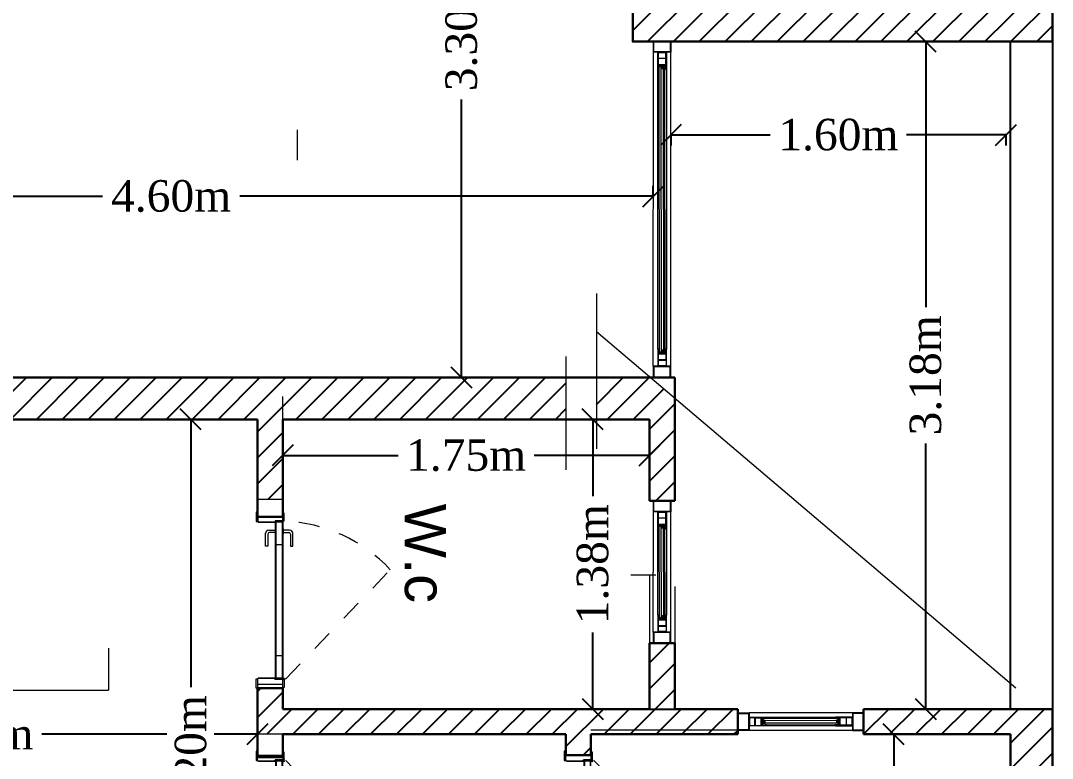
# Model space of a CAD drawing. Header units: millimetres. Extents: x 860 to 1444, y -43 to 267.
# Drawn here: x 1248.046 to 1252.966, y 207.554 to 211.069 of the extents above; entities that cross this region are included whole.
import ezdxf

# ---------------------------------------------------------------- set-up
doc = ezdxf.new("R2010")
doc.units = ezdxf.units.MM
doc.header["$MEASUREMENT"] = 0
doc.linetypes.add('HIDDEN', pattern=[0.375, 0.25, -0.125])
for name, color, linetype, lineweight in [('Doors', 252, 'Continuous', 9), ('HATCH', 252, 'Continuous', 5), ('WALL', 7, 'Continuous', 30)]:
    doc.layers.add(name, color=color, linetype=linetype, lineweight=lineweight)
doc.layers.add('windows', color=252, linetype='Continuous')
doc.styles.add('Peshawa CENTER', font='times.ttf', dxfattribs={"height": 0.15})
doc.dimstyles.new('Peshawa', dxfattribs={"dimtxt": 0.15, "dimasz": 0.1, "dimexe": 0.05, "dimexo": 0.25, "dimgap": 0.05, "dimtad": 0, "dimtoh": 1, "dimzin": 0, "dimdsep": 46, "dimtxsty": 'Peshawa CENTER', "dimblk": 'OBLIQUE', "dimcen": 0.09, "dimclrd": 251, "dimclre": 251, "dimclrt": 7, "dimadec": 0, "dimazin": 0, "dimtfac": 1, "dimtofl": 0, "dimtmove": 0, "dimatfit": 3, "dimldrblk": 'NONE', "dimfxl": 0, "dimtolj": 1, "dimtzin": 0, "dimarcsym": 0})

# ---------------------------------------------------------------- blocks, each defined once
blk = doc.blocks.new('*U145')
at = {"layer": 'windows', "color": 253, "lineweight": 9}
for p, q in [((0, 0.3322), (0.0006, 0.8159)), ((0.0613, 0.8159), (0.062, 0.8159)), ((0.0825, 0.3322), (0.0825, 0.8159))]:
    blk.add_line(p, q, dxfattribs=at)
at = {"layer": 'windows', "color": 251, "lineweight": 9}
for p, q in [((0.0548, 0.7502), (0.0285, 0.7567)), ((0.0556, 0.398), (0.0292, 0.3914))]:
    blk.add_line(p, q, dxfattribs=at)
at = {"layer": 'windows', "linetype": 'Continuous', "lineweight": 9}
for points in [[(0.0006, 0.8159), (0.0006, 0.8685), (0.0825, 0.8685), (0.0825, 0.8159)], [(0.0594, 0.7881), (0.0594, 0.7881), (0.0594, 0.8139), (0.0239, 0.8139), (0.0239, 0.788)], [(0.0239, 0.7865), (0.0239, 0.7865), (0.0239, 0.7865), (0.0239, 0.7865), (0.0239, 0.7584), (0.0239, 0.7584), (0.0594, 0.7585), (0.0594, 0.7585), (0.0594, 0.7865), (0.0594, 0.7585), (0.0594, 0.7865), (0.0594, 0.7865), (0.0594, 0.7865), (0.0594, 0.7865), (0.0594, 0.7865), (0.0594, 0.7865), (0.0239, 0.7865), (0.0239, 0.7865), (0.0239, 0.7865), (0.0239, 0.7865)], [(0.0285, 0.7501), (0.0548, 0.7502), (0.0548, 0.7567), (0.0285, 0.7567)], [(0.0247, 0.3616), (0.0247, 0.3616), (0.0247, 0.3616), (0.0247, 0.3616), (0.0246, 0.3897), (0.0246, 0.3897), (0.0602, 0.3897), (0.0602, 0.3897), (0.0602, 0.3617), (0.0602, 0.3897), (0.0602, 0.3617), (0.0602, 0.3617), (0.0602, 0.3617), (0.0602, 0.3617), (0.0602, 0.3617), (0.0602, 0.3617), (0.0247, 0.3616), (0.0247, 0.3616), (0.0247, 0.3616), (0.0247, 0.3616)], [(0.0292, 0.398), (0.0556, 0.398), (0.0556, 0.3914), (0.0292, 0.3914)], [(0.0602, 0.3601), (0.0602, 0.3601), (0.0602, 0.3342), (0.0247, 0.3342), (0.0247, 0.3601)], [(0, 0.3322), (0, 0.2796), (0.0826, 0.2796), (0.0825, 0.3322)]]:
    blk.add_lwpolyline(points, close=True, dxfattribs=at)
for points in [[(0.0033, 0.8212), (0.0033, 0.8633, -0.414214), (0.0059, 0.8659), (0.0773, 0.8659, -0.414214), (0.0799, 0.8633), (0.0799, 0.8212, -0.414214), (0.0772, 0.8185), (0.0059, 0.8186, -0.414214)], [(0.0026, 0.3269), (0.0026, 0.2848, 0.414214), (0.0053, 0.2822), (0.0773, 0.2822, 0.414214), (0.0799, 0.2849), (0.0799, 0.327, 0.414214), (0.0773, 0.3296), (0.0052, 0.3295, 0.414214)]]:
    blk.add_lwpolyline(points, format="xyb", close=True, dxfattribs=at)
for points in [[(0.062, 0.8159), (0.062, 0.7567), (0.062, 0.737), (0.0581, 0.737), (0.0581, 0.7396), (0.0594, 0.7396), (0.0594, 0.7567), (0.0239, 0.7567), (0.0239, 0.7396), (0.0252, 0.7396), (0.0252, 0.737), (0.0213, 0.737), (0.0213, 0.7567), (0.0212, 0.8159), (0.062, 0.8159), (0.0239, 0.8159)], [(0.0628, 0.3322), (0.0628, 0.3914), (0.0628, 0.4111), (0.0588, 0.4111), (0.0588, 0.4085), (0.0602, 0.4085), (0.0602, 0.3914), (0.0246, 0.3914), (0.0246, 0.4085), (0.026, 0.4085), (0.026, 0.4111), (0.022, 0.4111), (0.022, 0.3914), (0.022, 0.3322), (0.0628, 0.3322), (0.0247, 0.3322)]]:
    blk.add_lwpolyline(points, dxfattribs=at)
at = {"layer": 'windows', "color": 253, "lineweight": 9}
for points in [[(0.022, 0.4111), (0.0213, 0.737)], [(0.062, 0.737), (0.0628, 0.4111)]]:
    blk.add_lwpolyline(points, dxfattribs=at)
at = {"layer": 'windows', "color": 251, "lineweight": 9}
for points in [[(0.0548, 0.7567), (0.0285, 0.7501)], [(0.0556, 0.3914), (0.0292, 0.398)]]:
    blk.add_lwpolyline(points, dxfattribs=at)
at = {"layer": 'windows', "lineweight": 9}
for points in [[(0.0292, 0.398), (0.0285, 0.7501), (0.0364, 0.7501), (0.0372, 0.398)], [(0.0556, 0.398), (0.0548, 0.7502), (0.0469, 0.7502), (0.0476, 0.398)]]:
    blk.add_lwpolyline(points, close=True, dxfattribs=at)
at = {"layer": 'windows', "color": 251, "lineweight": 9}
for points in [[(0.0469, 0.7502), (0.0364, 0.7501), (0.0364, 0.7409), (0.0469, 0.7409)], [(0.0456, 0.7488), (0.0377, 0.7488), (0.0377, 0.7423), (0.0456, 0.7423)], [(0.0477, 0.4072), (0.0371, 0.4072), (0.0371, 0.398), (0.0477, 0.398)], [(0.0463, 0.4059), (0.0384, 0.4059), (0.0385, 0.3993), (0.0463, 0.3993)]]:
    blk.add_lwpolyline(points, close=True, dxfattribs=at)
for centre, start, end in [((0.0249, 0.7335), 2.8792, 86.4084), ((0.0584, 0.7335), 93.6446, 177.1737), ((0.0256, 0.4146), 273.6446, 357.1737), ((0.0591, 0.4146), 182.8792, 266.4084)]:
    blk.add_arc(centre, 0.00351, start, end, dxfattribs=at)
blk = doc.blocks.new('*U435')
at = {"layer": 'windows', "color": 253, "lineweight": 9}
for p, q in [((0, 0.0116), (0.0006, 0.5731)), ((0.0614, 0.5731), (0.062, 0.5731)), ((0.0826, 0.0116), (0.0825, 0.5731))]:
    blk.add_line(p, q, dxfattribs=at)
at = {"layer": 'windows', "color": 251, "lineweight": 9}
for p, q in [((0.0548, 0.5073), (0.0285, 0.5139)), ((0.0556, 0.0774), (0.0293, 0.0708))]:
    blk.add_line(p, q, dxfattribs=at)
at = {"layer": 'windows', "linetype": 'Continuous', "lineweight": 9}
for points in [[(0.0006, 0.5731), (0.0007, 0.6257), (0.0825, 0.6257), (0.0825, 0.5731)], [(0.0594, 0.5452), (0.0594, 0.5452), (0.0594, 0.5711), (0.0239, 0.5711), (0.0239, 0.5452)], [(0.0239, 0.5436), (0.0239, 0.5436), (0.0239, 0.5436), (0.0239, 0.5436), (0.0239, 0.5156), (0.0239, 0.5156), (0.0594, 0.5156), (0.0594, 0.5156), (0.0594, 0.5437), (0.0594, 0.5156), (0.0594, 0.5437), (0.0594, 0.5437), (0.0594, 0.5437), (0.0594, 0.5437), (0.0594, 0.5437), (0.0594, 0.5437), (0.0239, 0.5436), (0.0239, 0.5436), (0.0239, 0.5436), (0.0239, 0.5436)], [(0.0285, 0.5073), (0.0548, 0.5073), (0.0548, 0.5139), (0.0285, 0.5139)], [(0.0247, 0.041), (0.0247, 0.041), (0.0247, 0.041), (0.0247, 0.041), (0.0247, 0.0691), (0.0247, 0.0691), (0.0602, 0.0691), (0.0602, 0.0691), (0.0602, 0.041), (0.0602, 0.0691), (0.0602, 0.041), (0.0602, 0.041), (0.0602, 0.041), (0.0602, 0.041), (0.0602, 0.041), (0.0602, 0.041), (0.0247, 0.041), (0.0247, 0.041), (0.0247, 0.041), (0.0247, 0.041)], [(0.0293, 0.0774), (0.0556, 0.0774), (0.0556, 0.0708), (0.0293, 0.0708)], [(0, 0.0116), (0, -0.041), (0.0826, -0.041), (0.0826, 0.0116)], [(0.0602, 0.0395), (0.0602, 0.0395), (0.0602, 0.0136), (0.0247, 0.0136), (0.0247, 0.0394)]]:
    blk.add_lwpolyline(points, close=True, dxfattribs=at)
for points in [[(0.0033, 0.5784), (0.0033, 0.6205, -0.414214), (0.0059, 0.6231), (0.0773, 0.6231, -0.414214), (0.0799, 0.6204), (0.0799, 0.5783, -0.414214), (0.0772, 0.5757), (0.0059, 0.5757, -0.414214)], [(0.0026, 0.0063), (0.0027, -0.0358, 0.414214), (0.0053, -0.0384), (0.0773, -0.0384, 0.414214), (0.08, -0.0357), (0.0799, 0.0063, 0.414214), (0.0773, 0.009), (0.0053, 0.0089, 0.414214)]]:
    blk.add_lwpolyline(points, format="xyb", close=True, dxfattribs=at)
for points in [[(0.062, 0.5731), (0.0621, 0.5139), (0.0621, 0.4942), (0.0581, 0.4942), (0.0581, 0.4968), (0.0594, 0.4968), (0.0594, 0.5139), (0.0239, 0.5139), (0.0239, 0.4968), (0.0252, 0.4968), (0.0252, 0.4942), (0.0213, 0.4942), (0.0213, 0.5139), (0.0213, 0.5731), (0.062, 0.5731), (0.0239, 0.5731)], [(0.0628, 0.0116), (0.0628, 0.0708), (0.0628, 0.0905), (0.0589, 0.0905), (0.0589, 0.0879), (0.0602, 0.0879), (0.0602, 0.0708), (0.0247, 0.0708), (0.0247, 0.0879), (0.026, 0.0879), (0.026, 0.0905), (0.022, 0.0905), (0.022, 0.0708), (0.0221, 0.0116), (0.0628, 0.0116), (0.0247, 0.0116)]]:
    blk.add_lwpolyline(points, dxfattribs=at)
at = {"layer": 'windows', "color": 253, "lineweight": 9}
for points in [[(0.022, 0.0905), (0.0213, 0.4942)], [(0.0621, 0.4942), (0.0628, 0.0905)]]:
    blk.add_lwpolyline(points, dxfattribs=at)
at = {"layer": 'windows', "color": 251, "lineweight": 9}
for points in [[(0.0548, 0.5139), (0.0285, 0.5073)], [(0.0556, 0.0708), (0.0293, 0.0774)]]:
    blk.add_lwpolyline(points, dxfattribs=at)
at = {"layer": 'windows', "lineweight": 9}
for points in [[(0.0293, 0.0774), (0.0285, 0.5073), (0.0364, 0.5073), (0.0372, 0.0774)], [(0.0556, 0.0774), (0.0548, 0.5073), (0.0469, 0.5073), (0.0477, 0.0774)]]:
    blk.add_lwpolyline(points, close=True, dxfattribs=at)
at = {"layer": 'windows', "color": 251, "lineweight": 9}
for points in [[(0.0469, 0.5073), (0.0364, 0.5073), (0.0364, 0.4981), (0.0469, 0.4981)], [(0.0456, 0.506), (0.0377, 0.506), (0.0377, 0.4994), (0.0456, 0.4994)], [(0.0477, 0.0866), (0.0372, 0.0866), (0.0372, 0.0774), (0.0477, 0.0774)], [(0.0464, 0.0853), (0.0385, 0.0852), (0.0385, 0.0787), (0.0464, 0.0787)]]:
    blk.add_lwpolyline(points, close=True, dxfattribs=at)
for centre, start, end in [((0.0249, 0.4907), 2.8792, 86.4084), ((0.0584, 0.4907), 93.6446, 177.1737), ((0.0257, 0.094), 273.6446, 357.1737), ((0.0592, 0.094), 182.8792, 266.4084)]:
    blk.add_arc(centre, 0.00351, start, end, dxfattribs=at)
blk = doc.blocks.new('*U139')
at = {"layer": 'Doors', "ltscale": 5}
for p, q in [((0.0572, 0.8754), (0.0568, 0.7738)), ((0.9861, 0.8707), (0.9856, 0.7691))]:
    blk.add_line(p, q, dxfattribs=at)
at = {"layer": 'Doors', "linetype": 'Continuous'}
for p, q in [((0.8439, 0.8142), (0.8439, 0.8285)), ((0.8439, 0.8285), (0.9203, 0.8281)), ((0.9155, 0.8138), (0.8439, 0.8142)), ((0.9248, 0.7708), (0.925, 0.8042)), ((0.9393, 0.8089), (0.9391, 0.7707)), ((0.9463, 0.7707), (0.9176, 0.7709)), ((0.9176, 0.7709), (0.9176, 0.768)), ((0.9463, 0.7707), (0.9463, 0.7678)), ((0.8432, 0.6797), (0.8431, 0.6654)), ((0.9148, 0.6793), (0.8432, 0.6797)), ((0.9174, 0.7223), (0.9174, 0.7251)), ((0.9461, 0.7221), (0.9174, 0.7223)), ((0.9246, 0.7222), (0.9244, 0.6888)), ((0.9387, 0.684), (0.9389, 0.7222)), ((0.9461, 0.7221), (0.9461, 0.725)), ((0.8431, 0.6654), (0.9195, 0.665))]:
    blk.add_line(p, q, dxfattribs=at)
at = {"layer": 'Doors'}
for p, q in [((0.1913, 0.7716, 0), (0.1911, 0.7288, 0)), ((0.8541, 0.7683, 0), (0.8539, 0.7255, 0))]:
    blk.add_line(p, q, dxfattribs=at)
at = {"layer": 'Doors', "linetype": 'HIDDEN', "ltscale": 0.5}
blk.add_line((0.0521, 0.7115, 0), (0.6998, 0.0854), dxfattribs=at)
at = {"layer": 'Doors'}
for points in [[(0.0532, 0.8795), (-0.0024, 0.8798), (-0.0024, 0.8887), (0.0532, 0.8884)], [(0.9902, 0.8748), (1.0458, 0.8745), (1.0459, 0.8834), (0.9903, 0.8837)], [(0.9914, 0.7248), (0.0535, 0.7295), (0.0538, 0.7723), (0.9916, 0.7676)], [(0.9879, 0.7284), (0.0571, 0.7331), (0.0573, 0.7687), (0.9881, 0.764)], [(0.002, 0.7298), (0.0483, 0.7296), (0.0483, 0.7206), (0.002, 0.7209)], [(1.0399, 0.7245), (0.9935, 0.7248), (0.9935, 0.7159), (1.0398, 0.7156)]]:
    blk.add_lwpolyline(points, close=True, dxfattribs=at)
at = {"layer": 'Doors', "ltscale": 5}
for points in [[(0.0483, 0.7296), (0.0483, 0.7296), (0.0486, 0.7739), (0.0568, 0.7738), (0.0572, 0.8754), (0.0532, 0.8754), (0.0532, 0.8795), (0.0217, 0.8797), (0.0209, 0.7297), (0.0483, 0.7296)], [(0.9935, 0.7248), (0.9935, 0.7248), (0.9938, 0.7691), (0.9856, 0.7691), (0.9861, 0.8707), (0.9902, 0.8707), (0.9902, 0.8748), (1.0217, 0.8746), (1.0209, 0.7246), (0.9935, 0.7248)]]:
    blk.add_lwpolyline(points, dxfattribs=at)
at = {"layer": 'Doors', "linetype": 'Continuous'}
blk.add_lwpolyline([(0.0523, 0.7771, 0.414214), (0.0514, 0.7762), (0.0513, 0.7681, 0.414214), (0.0523, 0.7671), (0.0542, 0.7671, 0.414214), (0.0552, 0.768), (0.0552, 0.7762, 0.414214), (0.0543, 0.7771)], format="xyb", close=True, dxfattribs=at)
blk.add_circle((0.0521, 0.7233), 0.00573, dxfattribs=at)
for centre, radius, start, end in [((0.9154, 0.8043), 0.00955, 359.70999, 89.70999), ((0.9202, 0.809, 0), 0.0191, 359.70999, 89.70999), ((0.9148, 0.6889), 0.00955, 269.70999, 359.70999), ((0.9196, 0.6841, 0), 0.0191, 269.70999, 359.70999)]:
    blk.add_arc(centre, radius, start, end, dxfattribs=at)
at = {"layer": 'Doors', "linetype": 'HIDDEN', "ltscale": 0.5}
blk.add_arc((0.0869, 0.7514), 0.9052, 312.62367, 357.73013, dxfattribs=at)
blk = doc.blocks.new('_Oblique')
at = {"color": 0, "linetype": 'ByBlock', "lineweight": -2}
blk.add_line((-0.5, -0.5), (0.5, 0.5), dxfattribs=at)
blk = doc.blocks.new('*D439')
at = {"color": 251, "lineweight": -2, "transparency": 16777216}
for p, q in [((1252.2097, 207.6692), (1252.1597, 207.6692)), ((1252.2097, 207.6692), (1252.2097, 207.1357)), ((1252.2097, 205.9692), (1252.2097, 206.5028)), ((1252.2097, 205.9692), (1252.1597, 205.9692))]:
    blk.add_line(p, q, dxfattribs=at)
at = {"layer": 'Defpoints', "color": 0, "transparency": 16777216}
for p in [(1252.2097, 207.6692), (1252.2097, 205.9692), (1252.2097, 205.9692)]:
    blk.add_point(p, dxfattribs=at)
at = {"color": 251, "lineweight": -2, "transparency": 16777216, "xscale": 0.1, "yscale": 0.1, "zscale": 0.1}
for p, rotation in [((1252.2097, 207.6692), 90), ((1252.2097, 205.9692), 270)]:
    blk.add_blockref('_Oblique', p, dxfattribs=dict(at, rotation=rotation))
at = {"color": 7, "transparency": 16777216, "insert": (1252.2097, 206.8192), "char_height": 0.15, "attachment_point": 5, "rotation": 90, "style": 'Peshawa CENTER', "bg_fill": 3, "box_fill_scale": 1.25, "bg_fill_color": 256, "bg_fill_true_color": 13158600, "bg_fill_transparency": 8774332}
blk.add_mtext('\\A1;1.70m', dxfattribs=at)
blk = doc.blocks.new('_None')
blk = doc.blocks.new('*U451')
at = {"layer": 'windows', "color": 253, "lineweight": 9}
for p, q in [((0.0001, -0.8948), (0.0006, 0.5731)), ((0.0614, 0.5731), (0.062, 0.5731)), ((0.0826, -0.8948), (0.0825, 0.5731))]:
    blk.add_line(p, q, dxfattribs=at)
at = {"layer": 'windows', "color": 251, "lineweight": 9}
for p, q in [((0.0548, 0.5073), (0.0285, 0.5139)), ((0.0557, -0.829), (0.0293, -0.8356))]:
    blk.add_line(p, q, dxfattribs=at)
at = {"layer": 'windows', "linetype": 'Continuous', "lineweight": 9}
for points in [[(0.0006, 0.5731), (0.0007, 0.6257), (0.0825, 0.6257), (0.0825, 0.5731)], [(0.0594, 0.5452), (0.0594, 0.5452), (0.0594, 0.5711), (0.0239, 0.5711), (0.0239, 0.5452)], [(0.0239, 0.5436), (0.0239, 0.5436), (0.0239, 0.5436), (0.0239, 0.5436), (0.0239, 0.5156), (0.0239, 0.5156), (0.0594, 0.5156), (0.0594, 0.5156), (0.0594, 0.5437), (0.0594, 0.5156), (0.0594, 0.5437), (0.0594, 0.5437), (0.0594, 0.5437), (0.0594, 0.5437), (0.0594, 0.5437), (0.0594, 0.5437), (0.0239, 0.5436), (0.0239, 0.5436), (0.0239, 0.5436), (0.0239, 0.5436)], [(0.0285, 0.5073), (0.0548, 0.5073), (0.0548, 0.5139), (0.0285, 0.5139)], [(0.0248, -0.8654), (0.0248, -0.8654), (0.0248, -0.8654), (0.0248, -0.8654), (0.0247, -0.8373), (0.0247, -0.8373), (0.0603, -0.8373), (0.0603, -0.8373), (0.0603, -0.8654), (0.0603, -0.8373), (0.0603, -0.8654), (0.0603, -0.8654), (0.0603, -0.8654), (0.0603, -0.8654), (0.0603, -0.8654), (0.0603, -0.8654), (0.0248, -0.8654), (0.0248, -0.8654), (0.0248, -0.8654), (0.0248, -0.8654)], [(0.0603, -0.8669), (0.0603, -0.8669), (0.0603, -0.8928), (0.0248, -0.8928), (0.0248, -0.867)], [(0.0293, -0.829), (0.0557, -0.829), (0.0557, -0.8356), (0.0293, -0.8356)], [(0.0001, -0.8948), (0.0001, -0.9474), (0.0827, -0.9474), (0.0826, -0.8948)]]:
    blk.add_lwpolyline(points, close=True, dxfattribs=at)
for points in [[(0.0033, 0.5784), (0.0033, 0.6205, -0.414214), (0.0059, 0.6231), (0.0773, 0.6231, -0.414214), (0.0799, 0.6204), (0.0799, 0.5783, -0.414214), (0.0772, 0.5757), (0.0059, 0.5757, -0.414214)], [(0.0027, -0.9001), (0.0027, -0.9422, 0.414214), (0.0054, -0.9448), (0.0774, -0.9448, 0.414214), (0.08, -0.9421), (0.08, -0.9001, 0.414214), (0.0774, -0.8974), (0.0053, -0.8975, 0.414214)]]:
    blk.add_lwpolyline(points, format="xyb", close=True, dxfattribs=at)
for points in [[(0.062, 0.5731), (0.0621, 0.5139), (0.0621, 0.4942), (0.0581, 0.4942), (0.0581, 0.4968), (0.0594, 0.4968), (0.0594, 0.5139), (0.0239, 0.5139), (0.0239, 0.4968), (0.0252, 0.4968), (0.0252, 0.4942), (0.0213, 0.4942), (0.0213, 0.5139), (0.0213, 0.5731), (0.062, 0.5731), (0.0239, 0.5731)], [(0.0629, -0.8948), (0.0629, -0.8356), (0.0629, -0.8159), (0.0589, -0.8159), (0.0589, -0.8185), (0.0603, -0.8185), (0.0603, -0.8356), (0.0247, -0.8356), (0.0247, -0.8185), (0.0261, -0.8185), (0.0261, -0.8159), (0.0221, -0.8159), (0.0221, -0.8356), (0.0221, -0.8948), (0.0629, -0.8948), (0.0248, -0.8948)]]:
    blk.add_lwpolyline(points, dxfattribs=at)
at = {"layer": 'windows', "color": 253, "lineweight": 9}
for points in [[(0.0221, -0.8159), (0.0213, 0.4942)], [(0.0621, 0.4942), (0.0629, -0.8159)]]:
    blk.add_lwpolyline(points, dxfattribs=at)
at = {"layer": 'windows', "color": 251, "lineweight": 9}
for points in [[(0.0548, 0.5139), (0.0285, 0.5073)], [(0.0557, -0.8356), (0.0293, -0.829)]]:
    blk.add_lwpolyline(points, dxfattribs=at)
at = {"layer": 'windows', "lineweight": 9}
for points in [[(0.0293, -0.829), (0.0285, 0.5073), (0.0364, 0.5073), (0.0373, -0.829)], [(0.0557, -0.829), (0.0548, 0.5073), (0.0469, 0.5073), (0.0477, -0.829)]]:
    blk.add_lwpolyline(points, close=True, dxfattribs=at)
at = {"layer": 'windows', "color": 251, "lineweight": 9}
for points in [[(0.0469, 0.5073), (0.0364, 0.5073), (0.0364, 0.4981), (0.0469, 0.4981)], [(0.0456, 0.506), (0.0377, 0.506), (0.0377, 0.4994), (0.0456, 0.4994)], [(0.0478, -0.8198), (0.0372, -0.8198), (0.0372, -0.829), (0.0478, -0.829)], [(0.0464, -0.8211), (0.0385, -0.8212), (0.0386, -0.8277), (0.0464, -0.8277)]]:
    blk.add_lwpolyline(points, close=True, dxfattribs=at)
for centre, start, end in [((0.0249, 0.4907), 2.8792, 86.4084), ((0.0584, 0.4907), 93.6446, 177.1737), ((0.0257, -0.8124), 273.6446, 357.1737), ((0.0592, -0.8124), 182.8792, 266.4084)]:
    blk.add_arc(centre, 0.00351, start, end, dxfattribs=at)
blk = doc.blocks.new('*D452')
at = {"color": 251, "lineweight": -2, "transparency": 16777216}
for p, q in [((1250.1483, 212.6692), (1250.0983, 212.6692)), ((1250.1483, 212.6692), (1250.1483, 211.3442)), ((1250.1483, 209.3692), (1250.1483, 210.6943)), ((1250.1483, 209.3692), (1250.0983, 209.3692))]:
    blk.add_line(p, q, dxfattribs=at)
at = {"layer": 'Defpoints', "color": 0, "transparency": 16777216}
for p in [(1250.1483, 212.6692), (1250.2302, 212.6692), (1250.2302, 209.3692)]:
    blk.add_point(p, dxfattribs=at)
at = {"color": 251, "lineweight": -2, "transparency": 16777216, "xscale": 0.1, "yscale": 0.1, "zscale": 0.1}
for p, rotation in [((1250.1483, 212.6692), 90), ((1250.1483, 209.3692), 270)]:
    blk.add_blockref('_Oblique', p, dxfattribs=dict(at, rotation=rotation))
at = {"color": 7, "transparency": 16777216, "insert": (1250.1483, 211.0192), "char_height": 0.15, "attachment_point": 5, "rotation": 90, "style": 'Peshawa CENTER', "bg_fill": 3, "box_fill_scale": 1.25, "bg_fill_color": 256, "bg_fill_true_color": 13158600, "bg_fill_transparency": 491560}
blk.add_mtext('\\A1;3.30m', dxfattribs=at)
blk = doc.blocks.new('*D453')
at = {"color": 251, "lineweight": -2, "transparency": 16777216}
for p, q in [((1246.4649, 210.2327), (1246.4649, 210.2827)), ((1251.0629, 210.2327), (1251.0629, 210.2827)), ((1246.4649, 210.2327), (1248.4362, 210.2327)), ((1251.0629, 210.2327), (1249.0916, 210.2327))]:
    blk.add_line(p, q, dxfattribs=at)
at = {"layer": 'Defpoints', "color": 0, "transparency": 16777216}
for p in [(1246.4649, 210.2327), (1246.4649, 210.1706), (1251.0629, 210.1706)]:
    blk.add_point(p, dxfattribs=at)
at = {"color": 251, "lineweight": -2, "transparency": 16777216, "xscale": 0.1, "yscale": 0.1, "zscale": 0.1, "rotation": 180}
blk.add_blockref('_Oblique', (1246.4649, 210.2327), dxfattribs=at)
at = {"color": 251, "lineweight": -2, "transparency": 16777216, "xscale": 0.1, "yscale": 0.1, "zscale": 0.1}
blk.add_blockref('_Oblique', (1251.0629, 210.2327), dxfattribs=at)
at = {"color": 7, "transparency": 16777216, "insert": (1248.7639, 210.2327), "char_height": 0.15, "attachment_point": 5, "style": 'Peshawa CENTER', "bg_fill": 3, "box_fill_scale": 1.25, "bg_fill_color": 256, "bg_fill_true_color": 13158600, "bg_fill_transparency": 1093740}
blk.add_mtext('\\A1;4.60m', dxfattribs=at)
blk = doc.blocks.new('*D455')
at = {"color": 251, "lineweight": -2, "transparency": 16777216}
for p, q in [((1251.1466, 210.525), (1251.1466, 210.475)), ((1251.1466, 210.525), (1251.6289, 210.525)), ((1252.7441, 210.525), (1252.2618, 210.525)), ((1252.7441, 210.525), (1252.7441, 210.475))]:
    blk.add_line(p, q, dxfattribs=at)
at = {"layer": 'Defpoints', "color": 0, "transparency": 16777216}
for p in [(1251.1466, 210.6302), (1252.7441, 210.6302), (1252.7441, 210.525)]:
    blk.add_point(p, dxfattribs=at)
at = {"color": 251, "lineweight": -2, "transparency": 16777216, "xscale": 0.1, "yscale": 0.1, "zscale": 0.1, "rotation": 180}
blk.add_blockref('_Oblique', (1251.1466, 210.525), dxfattribs=at)
at = {"color": 251, "lineweight": -2, "transparency": 16777216, "xscale": 0.1, "yscale": 0.1, "zscale": 0.1}
blk.add_blockref('_Oblique', (1252.7441, 210.525), dxfattribs=at)
at = {"color": 7, "transparency": 16777216, "insert": (1251.9453, 210.525), "char_height": 0.15, "attachment_point": 5, "style": 'Peshawa CENTER', "bg_fill": 3, "box_fill_scale": 1.25, "bg_fill_color": 256, "bg_fill_true_color": 13158600, "bg_fill_transparency": 1198560}
blk.add_mtext('\\A1;1.60m', dxfattribs=at)
blk = doc.blocks.new('*D456')
at = {"color": 251, "lineweight": -2, "transparency": 16777216}
for p, q in [((1252.3616, 210.9692), (1252.3116, 210.9692)), ((1252.3616, 210.9692), (1252.3616, 209.7042)), ((1252.3616, 207.7892), (1252.3616, 209.0543)), ((1252.3616, 207.7892), (1252.3116, 207.7892))]:
    blk.add_line(p, q, dxfattribs=at)
at = {"layer": 'Defpoints', "color": 0, "transparency": 16777216}
for p in [(1252.4157, 210.9692), (1252.3616, 207.7892), (1252.4157, 207.7892)]:
    blk.add_point(p, dxfattribs=at)
at = {"color": 251, "lineweight": -2, "transparency": 16777216, "xscale": 0.1, "yscale": 0.1, "zscale": 0.1}
for p, rotation in [((1252.3616, 210.9692), 90), ((1252.3616, 207.7892), 270)]:
    blk.add_blockref('_Oblique', p, dxfattribs=dict(at, rotation=rotation))
at = {"color": 7, "transparency": 16777216, "insert": (1252.3616, 209.3792), "char_height": 0.15, "attachment_point": 5, "rotation": 90, "style": 'Peshawa CENTER', "bg_fill": 3, "box_fill_scale": 1.25, "bg_fill_color": 256, "bg_fill_true_color": 13158600, "bg_fill_transparency": 492076}
blk.add_mtext('\\A1;3.18m', dxfattribs=at)
blk = doc.blocks.new('*D473')
at = {"color": 251, "lineweight": -2, "transparency": 16777216}
for p, q in [((1246.4657, 207.6701), (1246.4657, 207.7201)), ((1249.1762, 207.6701), (1249.1762, 207.7201)), ((1246.4657, 207.6701), (1247.4939, 207.6701)), ((1249.1762, 207.6701), (1248.148, 207.6701))]:
    blk.add_line(p, q, dxfattribs=at)
at = {"layer": 'Defpoints', "color": 0, "transparency": 16777216}
for p in [(1246.4657, 207.6701), (1246.4657, 207.6692), (1249.1762, 207.6692)]:
    blk.add_point(p, dxfattribs=at)
at = {"color": 251, "lineweight": -2, "transparency": 16777216, "xscale": 0.1, "yscale": 0.1, "zscale": 0.1, "rotation": 180}
blk.add_blockref('_Oblique', (1246.4657, 207.6701), dxfattribs=at)
at = {"color": 251, "lineweight": -2, "transparency": 16777216, "xscale": 0.1, "yscale": 0.1, "zscale": 0.1}
blk.add_blockref('_Oblique', (1249.1762, 207.6701), dxfattribs=at)
at = {"color": 7, "transparency": 16777216, "insert": (1247.8209, 207.6701), "char_height": 0.15, "attachment_point": 5, "style": 'Peshawa CENTER', "bg_fill": 3, "box_fill_scale": 1.25, "bg_fill_color": 256, "bg_fill_true_color": 13158600, "bg_fill_transparency": 1086396}
blk.add_mtext('\\A1;2.71m', dxfattribs=at)
blk = doc.blocks.new('*D474')
at = {"color": 251, "lineweight": -2, "transparency": 16777216}
for p, q in [((1248.6778, 209.1693), (1248.9078, 209.1693)), ((1248.8578, 209.1693), (1248.8578, 207.8942)), ((1248.8578, 205.9692), (1248.8578, 207.2443)), ((1248.8578, 205.9692), (1248.8078, 205.9692))]:
    blk.add_line(p, q, dxfattribs=at)
at = {"layer": 'Defpoints', "color": 0, "transparency": 16777216}
for p in [(1248.3705, 209.1693), (1248.8578, 205.9692), (1248.9709, 205.9692)]:
    blk.add_point(p, dxfattribs=at)
at = {"color": 251, "lineweight": -2, "transparency": 16777216, "xscale": 0.1, "yscale": 0.1, "zscale": 0.1}
for p, rotation in [((1248.8578, 209.1693), 90), ((1248.8578, 205.9692), 270)]:
    blk.add_blockref('_Oblique', p, dxfattribs=dict(at, rotation=rotation))
at = {"color": 7, "transparency": 16777216, "insert": (1248.8578, 207.5693), "char_height": 0.15, "attachment_point": 5, "rotation": 90, "style": 'Peshawa CENTER', "bg_fill": 3, "box_fill_scale": 1.25, "bg_fill_color": 256, "bg_fill_true_color": 13158600, "bg_fill_transparency": 1388032}
blk.add_mtext('\\A1;3.20m', dxfattribs=at)
blk = doc.blocks.new('*D476')
at = {"color": 251, "lineweight": -2, "transparency": 16777216}
for p, q in [((1250.7744, 209.1692), (1250.7244, 209.1692)), ((1250.7744, 209.1692), (1250.7744, 208.7957)), ((1250.7744, 207.7892), (1250.7744, 208.1628)), ((1250.7744, 207.7892), (1250.7244, 207.7892))]:
    blk.add_line(p, q, dxfattribs=at)
at = {"layer": 'Defpoints', "color": 0, "transparency": 16777216}
for p in [(1250.7914, 209.1692), (1250.7744, 207.7892), (1250.7914, 207.7892)]:
    blk.add_point(p, dxfattribs=at)
at = {"color": 251, "lineweight": -2, "transparency": 16777216, "xscale": 0.1, "yscale": 0.1, "zscale": 0.1}
for p, rotation in [((1250.7744, 209.1692), 90), ((1250.7744, 207.7892), 270)]:
    blk.add_blockref('_Oblique', p, dxfattribs=dict(at, rotation=rotation))
at = {"color": 7, "transparency": 16777216, "insert": (1250.7744, 208.4792), "char_height": 0.15, "attachment_point": 5, "rotation": 90, "style": 'Peshawa CENTER', "bg_fill": 3, "box_fill_scale": 1.25, "bg_fill_color": 256, "bg_fill_true_color": 13158600, "bg_fill_transparency": 1086396}
blk.add_mtext('\\A1;1.38m', dxfattribs=at)
blk = doc.blocks.new('*D477')
at = {"color": 251, "lineweight": -2, "transparency": 16777216}
for p, q in [((1249.2962, 208.9978), (1249.2962, 209.0478)), ((1251.0449, 208.9978), (1251.0449, 209.0478)), ((1249.2962, 208.9978), (1249.8541, 208.9978)), ((1251.0449, 208.9978), (1250.487, 208.9978))]:
    blk.add_line(p, q, dxfattribs=at)
at = {"layer": 'Defpoints', "color": 0, "transparency": 16777216}
for p in [(1249.2962, 208.9944), (1251.0449, 208.9978), (1251.0449, 208.9755)]:
    blk.add_point(p, dxfattribs=at)
at = {"color": 251, "lineweight": -2, "transparency": 16777216, "xscale": 0.1, "yscale": 0.1, "zscale": 0.1, "rotation": 180}
blk.add_blockref('_Oblique', (1249.2962, 208.9978), dxfattribs=at)
at = {"color": 251, "lineweight": -2, "transparency": 16777216, "xscale": 0.1, "yscale": 0.1, "zscale": 0.1}
blk.add_blockref('_Oblique', (1251.0449, 208.9978), dxfattribs=at)
at = {"color": 7, "transparency": 16777216, "insert": (1250.1705, 208.9978), "char_height": 0.15, "attachment_point": 5, "style": 'Peshawa CENTER', "bg_fill": 3, "box_fill_scale": 1.25, "bg_fill_color": 256, "bg_fill_true_color": 13158600, "bg_fill_transparency": 496204}
blk.add_mtext('\\A1;1.75m', dxfattribs=at)

msp = doc.modelspace()

# ---------------------------------------------------------------- hatches: boundary and pattern name
h = msp.add_hatch()
h.set_pattern_fill('ANSI31', color=256, scale=0.7, style=0)
h.paths.add_polyline_path([(1252.9657, 212.86924), (1242.0657, 212.86924), (1242.0657, 207.96924), (1242.2657, 207.96924), (1242.2657, 208.02915), (1242.26567, 208.02915), (1242.2657, 208.11255), (1242.2657, 212.66924), (1246.2657, 212.66924), (1246.2657, 209.17291), (1246.46484, 209.17291), (1246.46484, 209.19704), (1246.47377, 209.19704), (1246.47377, 209.16924), (1246.54075, 209.16924), (1246.54075, 209.16929), (1246.56488, 209.16929), (1246.56488, 209.36924), (1246.54594, 209.36924), (1246.46488, 209.36924), (1246.46488, 212.66924), (1250.96488, 212.66924), (1252.7657, 212.66924), (1252.7657, 211.16924), (1250.96488, 211.16924), (1250.96488, 210.96924), (1251.0632, 210.96924), (1251.0632, 210.97194), (1251.14661, 210.97191), (1251.1466, 210.96924), (1252.9657, 210.96924), (1252.9657, 211.16924)])
h = msp.add_hatch()
h.set_pattern_fill('ANSI31', color=256, scale=0.7, style=0)
h.paths.add_polyline_path([(1251.04671, 209.36924), (1250.79138, 209.36924), (1250.79138, 209.16924), (1250.96488, 209.16924), (1251.04488, 209.16924), (1251.04488, 208.78183), (1251.0632, 208.78183), (1251.0632, 208.78186), (1251.14661, 208.78183), (1251.16488, 208.78183), (1251.16488, 209.16924), (1251.16488, 209.269)])
h.paths.add_polyline_path([(1250.6457, 209.36924), (1247.56488, 209.36924), (1247.56488, 209.16929), (1247.58901, 209.16929), (1247.58901, 209.16929), (1249.17618, 209.16926), (1249.17618, 208.78924), (1249.29618, 208.78924), (1249.29618, 209.16926), (1250.6457, 209.16924)])
h = msp.add_hatch()
h.set_pattern_fill('ANSI31', color=256, scale=0.7, style=0)
h.paths.add_polyline_path([(1251.16488, 208.10261), (1251.04488, 208.10261), (1251.04488, 207.78924), (1250.14078, 207.78924), (1249.29618, 207.78924), (1249.29618, 207.88924), (1249.17621, 207.88924), (1249.17621, 207.88812), (1249.17618, 207.88812), (1249.17618, 207.66924), (1250.6457, 207.66924), (1250.6457, 207.58855), (1250.64574, 207.58855), (1250.64574, 207.56924), (1250.7657, 207.56924), (1250.7657, 207.66924), (1251.4657, 207.66924), (1251.4657, 207.68761), (1251.46567, 207.68761), (1251.4657, 207.77102), (1251.4657, 207.78924), (1251.16488, 207.78924)])
h = msp.add_hatch()
h.set_pattern_fill('ANSI31', color=256, scale=0.7, style=0)
h.paths.add_polyline_path([(1251.4657, 207.77102), (1251.4657, 207.78924), (1251.16488, 207.78924), (1251.04488, 207.78924), (1250.14078, 207.78924), (1249.29618, 207.78924), (1249.29618, 207.88924), (1249.17621, 207.88924), (1249.17621, 207.88812), (1249.17618, 207.88812), (1249.17618, 207.66924), (1250.6457, 207.66924), (1250.6457, 207.58855), (1250.64574, 207.58855), (1250.64574, 207.56924), (1250.7657, 207.56924), (1250.7657, 207.5844), (1250.7657, 207.66924), (1251.4657, 207.66924), (1251.4657, 207.68761), (1251.46567, 207.68761)])
h = msp.add_hatch()
h.set_pattern_fill('ANSI31', color=256, scale=0.7, style=0)
h.paths.add_polyline_path([(1252.9657, 207.78924), (1252.0657, 207.78924), (1252.0657, 207.66924), (1252.7657, 207.66924), (1252.7657, 205.96924), (1250.7657, 205.96924), (1250.7657, 206.76924), (1250.64574, 206.76924), (1250.64574, 206.74993), (1250.6457, 206.74993), (1250.6457, 205.96924), (1249.29618, 205.96924), (1249.29618, 206.66924), (1249.17618, 206.66924), (1249.17618, 205.96924), (1248.7657, 205.96924), (1248.7657, 205.76924), (1252.7657, 205.76924), (1252.7657, 199.26924), (1252.38786, 199.26924), (1252.38786, 199.21265), (1252.39051, 199.21265), (1252.39056, 199.12854), (1252.38786, 199.12854), (1252.38786, 199.06924), (1252.9657, 199.06924)])

# ---------------------------------------------------------------- linework, layer by layer
msp.add_line((1252.9657, 210.96924), (1252.9657, 207.78924))
msp.add_lwpolyline([(1251.04488, 207.78924), (1251.16488, 207.78924), (1251.16488, 208.10261), (1251.04488, 208.10261)], close=True)
at = {"layer": 'HATCH', "color": 18, "true_color": 0x000000}
for p, q in [((1249.3657, 210.40509), (1249.3657, 210.54924)), ((1250.79138, 209.76924), (1250.79138, 209.02924)), ((1252.79138, 207.88924), (1250.79138, 209.58584)), ((1250.6457, 209.46924), (1250.6457, 208.92924)), ((1249.29618, 208.04353), (1249.29618, 209.27917)), ((1249.17618, 208.78924), (1249.29618, 208.78924)), ((1249.29618, 208.70515), (1249.17618, 208.70515)), ((1250.95536, 208.42924), (1251.07536, 208.42924)), ((1251.04488, 208.42924), (1251.04488, 207.88924)), ((1251.16488, 208.37261), (1251.16488, 207.83261)), ((1248.4657, 208.07972), (1248.4657, 207.87972)), ((1245.3057, 207.87972), (1248.4657, 207.87972)), ((1249.17618, 207.66924), (1249.17618, 207.88924)), ((1249.29618, 207.88924), (1249.17618, 207.88924)), ((1249.29618, 207.78924), (1249.29618, 207.88924)), ((1249.29618, 207.78924), (1249.29618, 207.88924)), ((1249.17618, 207.77924), (1249.17618, 207.55924)), ((1250.6457, 207.78924), (1249.29618, 207.78924)), ((1251.4657, 207.66924), (1251.4657, 207.78924)), ((1250.6457, 207.66924), (1249.17618, 207.66924)), ((1250.6457, 207.66924), (1250.6457, 207.56924)), ((1251.4657, 207.68924), (1250.7657, 207.68924)), ((1251.4657, 207.66924), (1250.7657, 207.66924)), ((1250.7657, 207.66924), (1250.7657, 207.56924)), ((1250.7657, 207.66924), (1250.7657, 207.56924)), ((1249.29618, 207.55924), (1249.17618, 207.55924)), ((1250.6457, 207.56924), (1250.7657, 207.56924))]:
    msp.add_line(p, q, dxfattribs=at)
at = {"layer": 'WALL'}
for p, q in [((1249.17618, 209.16926), (1249.17618, 208.68225)), ((1249.29618, 208.70515), (1249.29618, 209.16926)), ((1251.04488, 208.78183), (1251.04488, 209.16924)), ((1251.16488, 209.16924), (1251.16488, 208.78183)), ((1251.16488, 208.78183), (1251.04488, 208.78183)), ((1249.17618, 208.70515), (1249.29618, 208.70515)), ((1251.04488, 207.78924), (1251.04488, 208.10261)), ((1251.04488, 208.10261), (1251.16488, 208.10261)), ((1251.16488, 208.10261), (1251.16488, 207.78924)), ((1249.17618, 207.66924), (1249.17618, 207.88924)), ((1249.17618, 207.88924), (1249.29618, 207.88924)), ((1249.29618, 207.88924), (1249.29618, 207.78924)), ((1249.17618, 207.77924), (1249.17618, 207.55924)), ((1249.29618, 207.78924), (1250.6457, 207.78924)), ((1250.14078, 207.78924), (1251.04488, 207.78924)), ((1251.16488, 207.78924), (1251.4657, 207.78924)), ((1251.4657, 207.78924), (1251.4657, 207.66924)), ((1252.0657, 207.66924), (1252.0657, 207.78924)), ((1252.0657, 207.78924), (1252.9657, 207.78924)), ((1250.6457, 207.66924), (1249.29618, 207.66924)), ((1249.29618, 207.55924), (1249.29618, 207.66924)), ((1250.6457, 207.56924), (1250.6457, 207.66924)), ((1251.4657, 207.66924), (1250.7657, 207.66924)), ((1250.7657, 207.66924), (1250.7657, 207.56924)), ((1252.7657, 207.66924), (1252.0657, 207.66924)), ((1249.17618, 207.55924), (1249.29618, 207.55924)), ((1250.7657, 207.56924), (1250.6457, 207.56924))]:
    msp.add_line(p, q, dxfattribs=at)
for points in [[(1252.9657, 210.96924), (1252.9657, 212.86924), (1242.0657, 212.86924), (1242.0657, 207.96924)], [(1250.96488, 211.16924), (1250.96488, 210.96924), (1252.9657, 210.96924), (1252.9657, 211.16924)], [(1249.17618, 209.16926), (1247.5648, 209.16929), (1247.5648, 209.36924), (1251.16488, 209.36924), (1251.16488, 209.36924)], [(1251.16488, 209.36924), (1251.16488, 209.16924)], [(1251.04488, 209.16924), (1250.96488, 209.16924), (1249.29618, 209.16926)], [(1252.9657, 199.06924), (1252.9657, 207.78924)], [(1252.7657, 205.96924), (1252.7657, 207.66924)]]:
    msp.add_lwpolyline(points, dxfattribs=at)

# ---------------------------------------------------------------- block references
at = {"layer": 'Doors'}
for p, xscale, yscale, zscale, rotation in [((1249.88002, 207.89362), 0.7999999999998629, 0.7999999999998629, 0.7999999999998629, 90.2900090562373), ((1249.88002, 207.58305), -0.7999999999998629, 0.7999999999999545, 0.8000000000000066, 89.70999094376275), ((1251.34954, 207.58305), -0.7999999999998629, 0.7999999999999545, 0.8000000000000066, 89.70999094376275)]:
    msp.add_blockref('*U139', p, dxfattribs=dict(at, xscale=xscale, yscale=yscale, zscale=zscale, rotation=rotation))
at = {"layer": 'windows'}
for name, p, xscale, yscale, zscale, rotation in [('*U451', (1251.06252, 210.33446), 1.01880411583932, 1.01880411583932, 1.01880411583932, 9.772632084205778e-05), ('*U435', (1251.06252, 208.14438), 1.01880411583932, 1.01880411583932, 1.01880411583932, 9.772632084205778e-05), ('*U145', (1252.35054, 207.68696), 1.018804115839093, 1.018804115839093, 1.018804115839093, 90.00009772632082)]:
    msp.add_blockref(name, p, dxfattribs=dict(at, xscale=xscale, yscale=yscale, zscale=zscale, rotation=rotation))

# ---------------------------------------------------------------- texts
at = {"insert": (1250.07515, 208.76807), "char_height": 0.1969056, "attachment_point": 1, "rotation": 270, "style": 'Peshawa CENTER'}
msp.add_mtext_dynamic_manual_height_columns('{\\fArial|b0|i0|c0|p34;W.c }', width=4.5809703, gutter_width=1.14459, heights=[0], dxfattribs=at)

# ---------------------------------------------------------------- next in the draw order: dimensions: what is measured, and where the dimension line sits
for base, p1, p2, picture, middle in [((1250.14826, 212.66924), (1250.23016, 209.36924), (1250.23016, 212.66924), '*D452', (1250.14826, 211.01924)), ((1250.77437, 207.78924), (1250.79138, 209.16924), (1250.79138, 207.78924), '*D476', (1250.77437, 208.47924)), ((1252.20968, 205.96924), (1252.20968, 207.66924), (1252.20968, 205.96924), '*D439', (1252.20968, 206.81924))]:
    dim = msp.add_linear_dim(base=base, p1=p1, p2=p2, angle=90, dimstyle='Peshawa', override={"dimpost": 'm', "dimfxlon": 1, "dimtfill": 1})
    dim.commit()
    dim.dimension.update_dxf_attribs({"geometry": picture, "text_midpoint": middle})
for base, p1, p2, picture, middle in [((1252.74407, 210.52498), (1251.14661, 210.63019), (1252.74407, 210.63019), '*D455', (1251.94534, 210.52498)), ((1246.4657, 207.67014), (1249.17618, 207.66924), (1246.4657, 207.66924), '*D473', (1247.82094, 207.67014))]:
    dim = msp.add_linear_dim(base=base, p1=p1, p2=p2, dimstyle='Peshawa', override={"dimpost": 'm', "dimfxlon": 1, "dimtfill": 1})
    dim.commit()
    dim.dimension.update_dxf_attribs({"geometry": picture, "text_midpoint": middle})

# ---------------------------------------------------------------- next in the draw order: linework, layer by layer
msp.add_line((1252.7657, 207.78924), (1252.7657, 210.96924))

# ---------------------------------------------------------------- next in the draw order: dimensions: what is measured, and where the dimension line sits
for base, p1, p2, picture, middle in [((1252.36156, 207.78924), (1252.4157, 210.96924), (1252.4157, 207.78924), '*D456', (1252.36156, 209.37924)), ((1248.85782, 205.96924), (1248.37049, 209.16928), (1248.97094, 205.96924), '*D474', (1248.85782, 207.56926))]:
    dim = msp.add_linear_dim(base=base, p1=p1, p2=p2, angle=90, dimstyle='Peshawa', override={"dimpost": 'm', "dimfxlon": 1, "dimtfill": 1})
    dim.commit()
    dim.dimension.update_dxf_attribs({"geometry": picture, "text_midpoint": middle})
for base, p1, p2, picture, middle in [((1246.46488, 210.23271), (1251.06288, 210.17058), (1246.46488, 210.17058), '*D453', (1248.76388, 210.23271)), ((1251.04488, 208.9978), (1249.29618, 208.99438), (1251.04488, 208.97554), '*D477', (1250.17053, 208.9978))]:
    dim = msp.add_linear_dim(base=base, p1=p1, p2=p2, dimstyle='Peshawa', override={"dimpost": 'm', "dimfxlon": 1, "dimtfill": 1})
    dim.commit()
    dim.dimension.update_dxf_attribs({"geometry": picture, "text_midpoint": middle})

doc.saveas('drawing.dxf')
